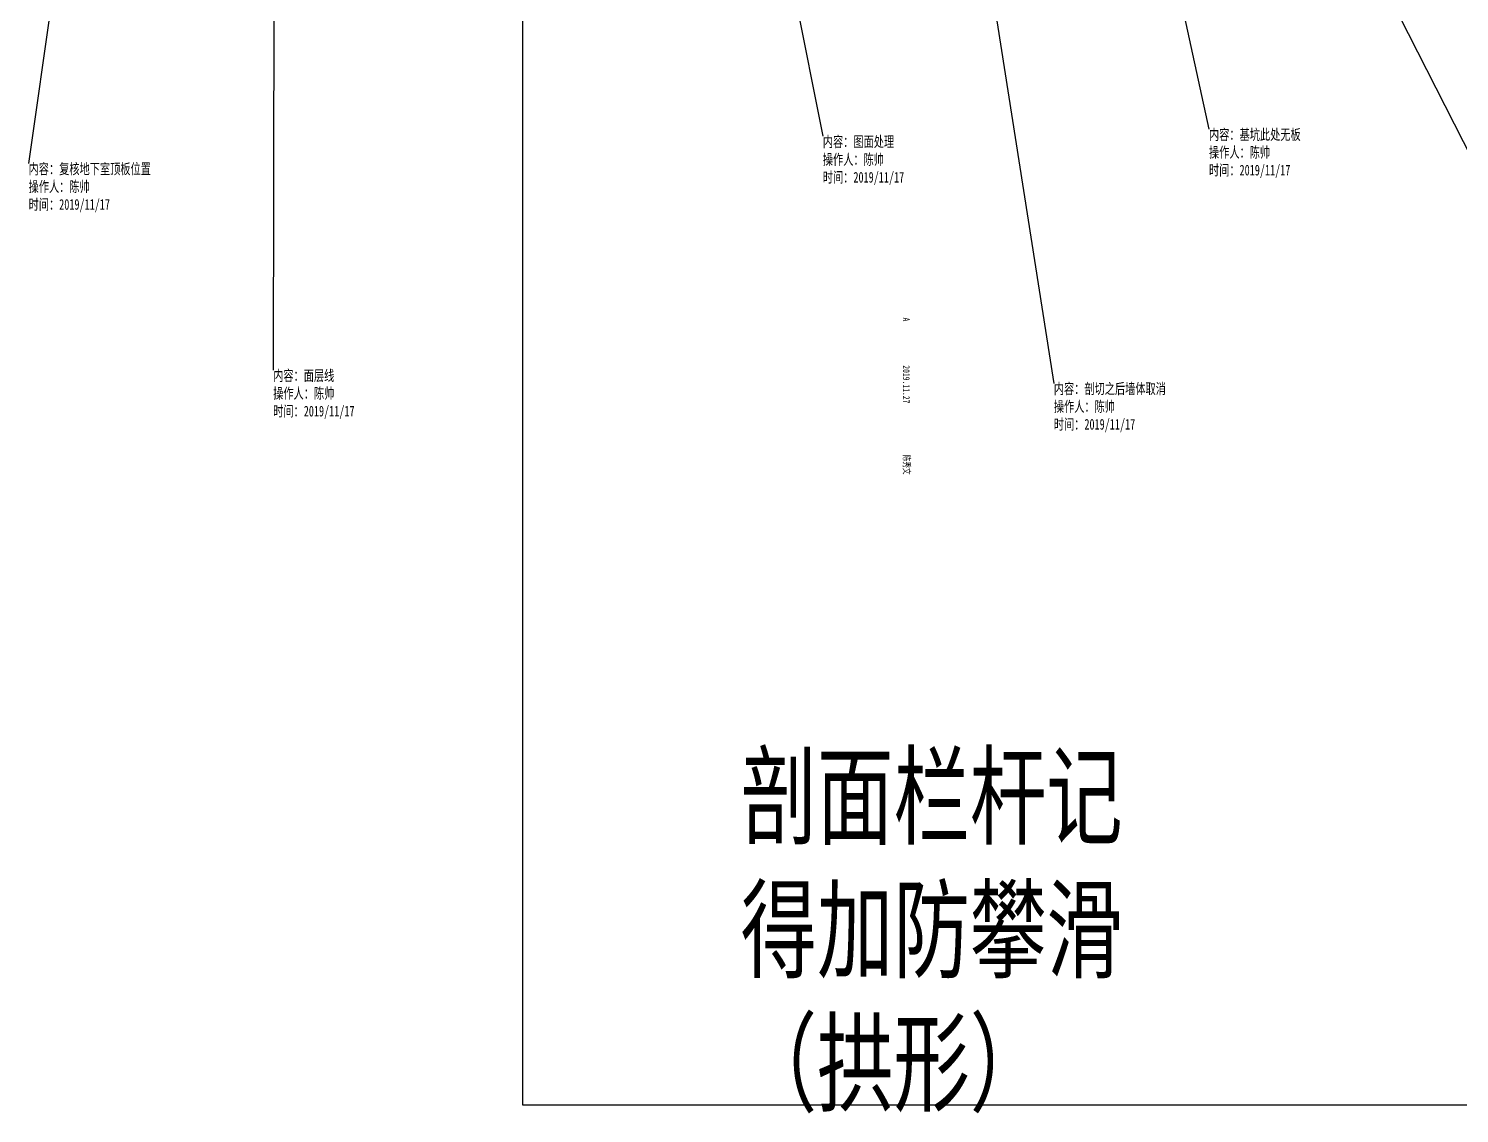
# Model space of a CAD drawing. Extents: x -678900 to 2378000, y 0 to 1840591.
# Drawn here: x -166023 to -139208, y 651146 to 671482 of the extents above; entities that cross this region are included whole.
import ezdxf

# ---------------------------------------------------------------- set-up
doc = ezdxf.new("R2010")
doc.units = 0
doc.header["$LTSCALE"] = 1000
doc.header["$MEASUREMENT"] = 0
doc.layers.get('DEFPOINTS').update_dxf_attribs({"color": 8, "linetype": 'CONTINUOUS'})
for name, color, linetype in [('C-SHET-SHET', 144, 'CONTINUOUS'), ('C-XREF-INT', 7, 'CONTINUOUS'), ('verify', 50, 'CONTINUOUS')]:
    doc.layers.add(name, color=color, linetype=linetype)
doc.styles.add('TH-STYLE1', font='', dxfattribs={"width": 0.7})
doc.styles.add('TH-STYLE2', font='', dxfattribs={"width": 0.7})
doc.styles.get('TH-STYLE1').set_extended_font_data('SimSun')
doc.styles.get('TH-STYLE2').set_extended_font_data('SimSun')

# ---------------------------------------------------------------- blocks, each defined once
blk = doc.blocks.new('横版版次')
at = {"layer": 'C-SHET-SHET', "char_height": 250, "attachment_point": 5, "style": 'TH-STYLE1'}
for s, insert in [('A', (1029, -1573)), ('2019.11.27', (3462, -1573)), ('陈秀文', (6475, -1573))]:
    blk.add_mtext(s, dxfattribs=dict(at, insert=insert))

msp = doc.modelspace()

# ---------------------------------------------------------------- linework, layer by layer
at = {"layer": 'DEFPOINTS'}
msp.add_lwpolyline([(-156769, 680023.1), (-156769, 651306.9), (-124696.3, 651306.9)], dxfattribs=at)
at = {"layer": 'verify'}
for p, q in [((-161403.8, 682329.9), (-161439.1, 665078.1)), ((-153620.8, 681906.1), (-151138.3, 669462.7)), ((-164342.7, 680758.6), (-166022.5, 668953.2)), ((-146227.5, 680302.7), (-143901.1, 669596.4)), ((-144767.2, 680459.7), (-136439.4, 664043.1)), ((-149227.5, 680255.2), (-146809.1, 664831.8))]:
    msp.add_line(p, q, dxfattribs=at)

# ---------------------------------------------------------------- block references
at = {"layer": 'C-XREF-INT', "xscale": 0.5, "yscale": 0.5, "zscale": 0.5, "rotation": 270}
msp.add_blockref('横版版次', (-148786.9, 666543.9), dxfattribs=at)

# ---------------------------------------------------------------- texts
at = {"layer": 'DEFPOINTS', "insert": (-152679.3, 657843.1), "char_height": 1500, "attachment_point": 1, "style": 'TH-STYLE2'}
msp.add_mtext_dynamic_manual_height_columns('剖面栏杆记得加防攀滑（拱形）', width=7834.555, gutter_width=1500, heights=[0], dxfattribs=at)
at = {"layer": 'verify', "char_height": 200, "width": 5000, "attachment_point": 1, "style": 'TH-STYLE2'}
for s, insert in [('内容：基坑此处无板\\P操作人：陈帅\\P时间：2019/11/17', (-143901.1, 669596.4)), ('内容：图面处理\\P操作人：陈帅\\P时间：2019/11/17', (-151138.3, 669462.7)), ('内容：复核地下室顶板位置\\P操作人：陈帅\\P时间：2019/11/17', (-166022.5, 668953.2)), ('内容：面层线\\P操作人：陈帅\\P时间：2019/11/17', (-161439.1, 665078.1)), ('内容：剖切之后墙体取消\\P操作人：陈帅\\P时间：2019/11/17', (-146809.1, 664831.8))]:
    msp.add_mtext(s, dxfattribs=dict(at, insert=insert))

doc.saveas('drawing.dxf')
